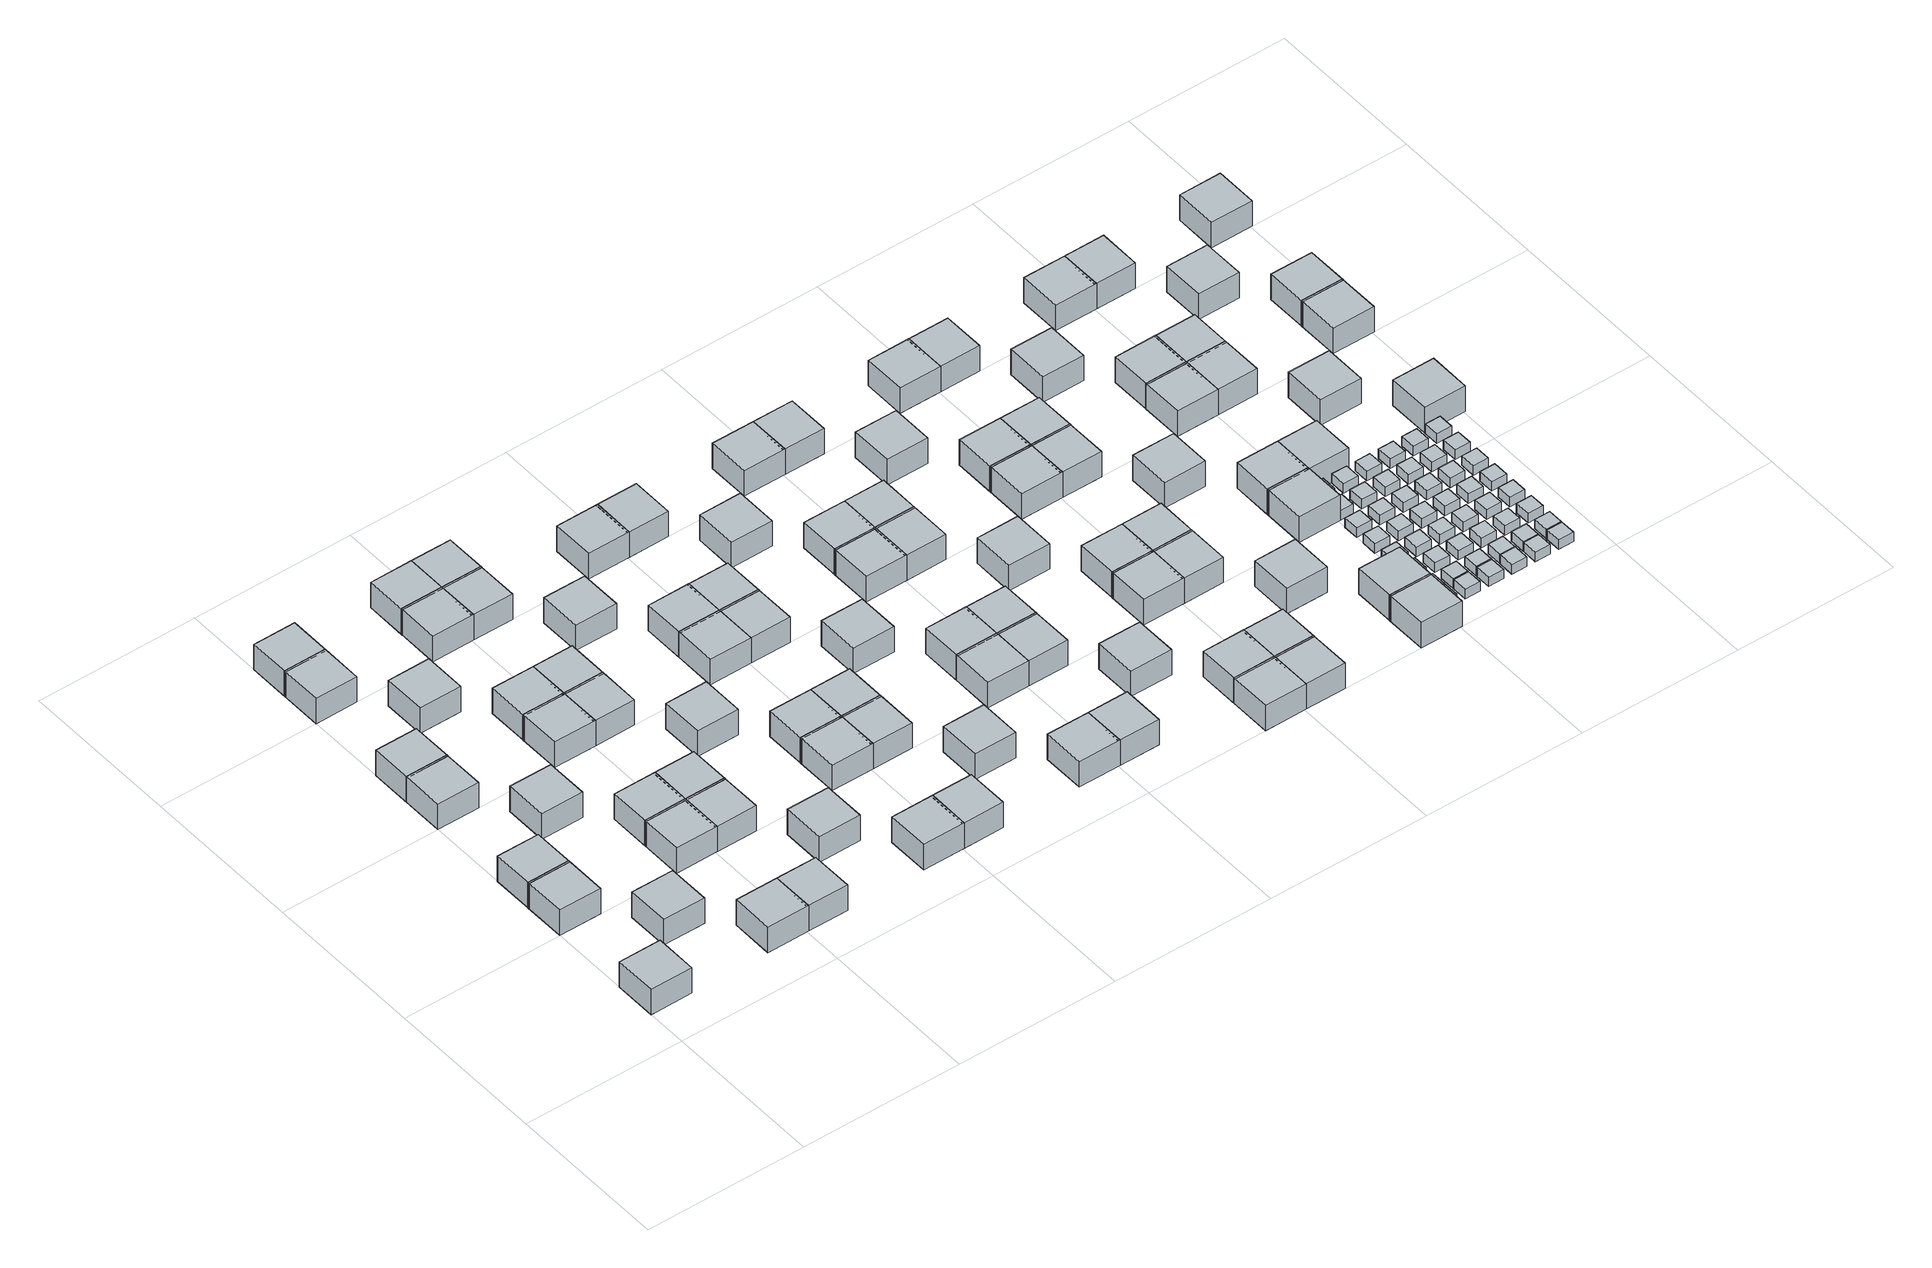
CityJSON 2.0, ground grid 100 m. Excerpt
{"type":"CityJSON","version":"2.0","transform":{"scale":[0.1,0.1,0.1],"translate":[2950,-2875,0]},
"CityObjects":{
"object1":{"type":"GenericCityObject","geometry":[{"type":"Solid","lod":"1","boundaries":[[[[0,1,2,3]],[[4,5,1,0]],[[5,6,2,1]],[[6,7,3,2]],[[7,4,0,3]],[[7,6,5,4]]]]}]},
"object2":{"type":"GenericCityObject","geometry":[{"type":"Solid","lod":"1","boundaries":[[[[8,9,10,11]],[[12,13,9,8]],[[13,14,10,9]],[[14,15,11,10]],[[15,12,8,11]],[[15,14,13,12]]]]}]},
"object3":{"type":"GenericCityObject","geometry":[{"type":"Solid","lod":"1","boundaries":[[[[16,17,18,19]],[[20,21,17,16]],[[21,22,18,17]],[[22,23,19,18]],[[23,20,16,19]],[[23,22,21,20]]]]}]},
"object4":{"type":"GenericCityObject","geometry":[{"type":"Solid","lod":"1","boundaries":[[[[24,25,26,27]],[[28,29,25,24]],[[29,30,26,25]],[[30,31,27,26]],[[31,28,24,27]],[[31,30,29,28]]]]}]},
"object5":{"type":"GenericCityObject","geometry":[{"type":"Solid","lod":"1","boundaries":[[[[32,33,34,35]],[[36,37,33,32]],[[37,38,34,33]],[[38,39,35,34]],[[39,36,32,35]],[[39,38,37,36]]]]}]},
"object6":{"type":"GenericCityObject","geometry":[{"type":"Solid","lod":"1","boundaries":[[[[40,41,42,43]],[[44,45,41,40]],[[45,46,42,41]],[[46,47,43,42]],[[47,44,40,43]],[[47,46,45,44]]]]}]},
"object7":{"type":"GenericCityObject","geometry":[{"type":"Solid","lod":"1","boundaries":[[[[48,49,50,51]],[[52,53,49,48]],[[53,54,50,49]],[[54,55,51,50]],[[55,52,48,51]],[[55,54,53,52]]]]}]},
"object8":{"type":"GenericCityObject","geometry":[{"type":"Solid","lod":"1","boundaries":[[[[56,57,58,59]],[[60,61,57,56]],[[61,62,58,57]],[[62,63,59,58]],[[63,60,56,59]],[[63,62,61,60]]]]}]},
"object9":{"type":"GenericCityObject","geometry":[{"type":"Solid","lod":"1","boundaries":[[[[64,65,66,67]],[[68,69,65,64]],[[69,70,66,65]],[[70,71,67,66]],[[71,68,64,67]],[[71,70,69,68]]]]}]},
"object10":{"type":"GenericCityObject","geometry":[{"type":"Solid","lod":"1","boundaries":[[[[72,73,74,75]],[[76,77,73,72]],[[77,78,74,73]],[[78,79,75,74]],[[79,76,72,75]],[[79,78,77,76]]]]}]},
"object11":{"type":"GenericCityObject","geometry":[{"type":"Solid","lod":"1","boundaries":[[[[80,81,82,83]],[[84,85,81,80]],[[85,86,82,81]],[[86,87,83,82]],[[87,84,80,83]],[[87,86,85,84]]]]}]},
"object12":{"type":"GenericCityObject","geometry":[{"type":"Solid","lod":"1","boundaries":[[[[88,89,90,91]],[[92,93,89,88]],[[93,94,90,89]],[[94,95,91,90]],[[95,92,88,91]],[[95,94,93,92]]]]}]},
"object13":{"type":"GenericCityObject","geometry":[{"type":"Solid","lod":"1","boundaries":[[[[96,97,98,99]],[[100,101,97,96]],[[101,102,98,97]],[[102,103,99,98]],[[103,100,96,99]],[[103,102,101,100]]]]}]},
"object14":{"type":"GenericCityObject","geometry":[{"type":"Solid","lod":"1","boundaries":[[[[104,105,106,107]],[[108,109,105,104]],[[109,110,106,105]],[[110,111,107,106]],[[111,108,104,107]],[[111,110,109,108]]]]}]},
"object15":{"type":"GenericCityObject","geometry":[{"type":"Solid","lod":"1","boundaries":[[[[112,113,114,115]],[[116,117,113,112]],[[117,118,114,113]],[[118,119,115,114]],[[119,116,112,115]],[[119,118,117,116]]]]}]},
"object16":{"type":"GenericCityObject","geometry":[{"type":"Solid","lod":"1","boundaries":[[[[120,121,122,123]],[[124,125,121,120]],[[125,126,122,121]],[[126,127,123,122]],[[127,124,120,123]],[[127,126,125,124]]]]}]},
"object17":{"type":"GenericCityObject","geometry":[{"type":"Solid","lod":"1","boundaries":[[[[128,129,130,131]],[[132,133,129,128]],[[133,134,130,129]],[[134,135,131,130]],[[135,132,128,131]],[[135,134,133,132]]]]}]},
"object18":{"type":"GenericCityObject","geometry":[{"type":"Solid","lod":"1","boundaries":[[[[136,137,138,139]],[[140,141,137,136]],[[141,142,138,137]],[[142,143,139,138]],[[143,140,136,139]],[[143,142,141,140]]]]}]},
"object19":{"type":"GenericCityObject","geometry":[{"type":"Solid","lod":"1","boundaries":[[[[144,145,146,147]],[[148,149,145,144]],[[149,150,146,145]],[[150,151,147,146]],[[151,148,144,147]],[[151,150,149,148]]]]}]},
"object20":{"type":"GenericCityObject","geometry":[{"type":"Solid","lod":"1","boundaries":[[[[152,153,154,155]],[[156,157,153,152]],[[157,158,154,153]],[[158,159,155,154]],[[159,156,152,155]],[[159,158,157,156]]]]}]},
"object21":{"type":"GenericCityObject","geometry":[{"type":"Solid","lod":"1","boundaries":[[[[160,161,162,163]],[[164,165,161,160]],[[165,166,162,161]],[[166,167,163,162]],[[167,164,160,163]],[[167,166,165,164]]]]}]},
"object22":{"type":"GenericCityObject","geometry":[{"type":"Solid","lod":"1","boundaries":[[[[168,169,170,171]],[[172,173,169,168]],[[173,174,170,169]],[[174,175,171,170]],[[175,172,168,171]],[[175,174,173,172]]]]}]},
"object23":{"type":"GenericCityObject","geometry":[{"type":"Solid","lod":"1","boundaries":[[[[176,177,178,179]],[[180,181,177,176]],[[181,182,178,177]],[[182,183,179,178]],[[183,180,176,179]],[[183,182,181,180]]]]}]},
"object24":{"type":"GenericCityObject","geometry":[{"type":"Solid","lod":"1","boundaries":[[[[184,185,186,187]],[[188,189,185,184]],[[189,190,186,185]],[[190,191,187,186]],[[191,188,184,187]],[[191,190,189,188]]]]}]},
"object25":{"type":"GenericCityObject","geometry":[{"type":"Solid","lod":"1","boundaries":[[[[192,193,194,195]],[[196,197,193,192]],[[197,198,194,193]],[[198,199,195,194]],[[199,196,192,195]],[[199,198,197,196]]]]}]},
"object26":{"type":"GenericCityObject","geometry":[{"type":"Solid","lod":"1","boundaries":[[[[200,201,202,203]],[[204,205,201,200]],[[205,206,202,201]],[[206,207,203,202]],[[207,204,200,203]],[[207,206,205,204]]]]}]},
"object27":{"type":"GenericCityObject","geometry":[{"type":"Solid","lod":"1","boundaries":[[[[208,209,210,211]],[[212,213,209,208]],[[213,214,210,209]],[[214,215,211,210]],[[215,212,208,211]],[[215,214,213,212]]]]}]},
"object28":{"type":"GenericCityObject","geometry":[{"type":"Solid","lod":"1","boundaries":[[[[216,217,218,219]],[[220,221,217,216]],[[221,222,218,217]],[[222,223,219,218]],[[223,220,216,219]],[[223,222,221,220]]]]}]},
"object29":{"type":"GenericCityObject","geometry":[{"type":"Solid","lod":"1","boundaries":[[[[224,225,226,227]],[[228,229,225,224]],[[229,230,226,225]],[[230,231,227,226]],[[231,228,224,227]],[[231,230,229,228]]]]}]},
"object30":{"type":"GenericCityObject","geometry":[{"type":"Solid","lod":"1","boundaries":[[[[232,233,234,235]],[[236,237,233,232]],[[237,238,234,233]],[[238,239,235,234]],[[239,236,232,235]],[[239,238,237,236]]]]}]},
"object31":{"type":"GenericCityObject","geometry":[{"type":"Solid","lod":"1","boundaries":[[[[240,241,242,243]],[[244,245,241,240]],[[245,246,242,241]],[[246,247,243,242]],[[247,244,240,243]],[[247,246,245,244]]]]}]},
"object32":{"type":"GenericCityObject","geometry":[{"type":"Solid","lod":"1","boundaries":[[[[248,249,250,251]],[[252,253,249,248]],[[253,254,250,249]],[[254,255,251,250]],[[255,252,248,251]],[[255,254,253,252]]]]}]},
"object33":{"type":"GenericCityObject","geometry":[{"type":"Solid","lod":"1","boundaries":[[[[256,257,258,259]],[[260,261,257,256]],[[261,262,258,257]],[[262,263,259,258]],[[263,260,256,259]],[[263,262,261,260]]]]}]},
"object34":{"type":"GenericCityObject","geometry":[{"type":"Solid","lod":"1","boundaries":[[[[264,265,266,267]],[[268,269,265,264]],[[269,270,266,265]],[[270,271,267,266]],[[271,268,264,267]],[[271,270,269,268]]]]}]},
"object35":{"type":"GenericCityObject","geometry":[{"type":"Solid","lod":"1","boundaries":[[[[272,273,274,275]],[[276,277,273,272]],[[277,278,274,273]],[[278,279,275,274]],[[279,276,272,275]],[[279,278,277,276]]]]}]},
"object36":{"type":"GenericCityObject","geometry":[{"type":"Solid","lod":"1","boundaries":[[[[280,281,282,283]],[[284,285,281,280]],[[285,286,282,281]],[[286,287,283,282]],[[287,284,280,283]],[[287,286,285,284]]]]}]},
"object37":{"type":"GenericCityObject","geometry":[{"type":"Solid","lod":"1","boundaries":[[[[288,289,290,291]],[[292,293,289,288]],[[293,294,290,289]],[[294,295,291,290]],[[295,292,288,291]],[[295,294,293,292]]]]}]},
"object38":{"type":"GenericCityObject","geometry":[{"type":"Solid","lod":"1","boundaries":[[[[296,297,298,299]],[[300,301,297,296]],[[301,302,298,297]],[[302,303,299,298]],[[303,300,296,299]],[[303,302,301,300]]]]}]},
"object39":{"type":"GenericCityObject","geometry":[{"type":"Solid","lod":"1","boundaries":[[[[304,305,306,307]],[[308,309,305,304]],[[309,310,306,305]],[[310,311,307,306]],[[311,308,304,307]],[[311,310,309,308]]]]}]},
"object40":{"type":"GenericCityObject","geometry":[{"type":"Solid","lod":"1","boundaries":[[[[312,313,314,315]],[[316,317,313,312]],[[317,318,314,313]],[[318,319,315,314]],[[319,316,312,315]],[[319,318,317,316]]]]}]},
"object41":{"type":"GenericCityObject","geometry":[{"type":"Solid","lod":"1","boundaries":[[[[320,321,322,323]],[[324,325,321,320]],[[325,326,322,321]],[[326,327,323,322]],[[327,324,320,323]],[[327,326,325,324]]]]}]},
"object42":{"type":"GenericCityObject","geometry":[{"type":"Solid","lod":"1","boundaries":[[[[328,329,330,331]],[[332,333,329,328]],[[333,334,330,329]],[[334,335,331,330]],[[335,332,328,331]],[[335,334,333,332]]]]}]},
"object43":{"type":"GenericCityObject","geometry":[{"type":"Solid","lod":"1","boundaries":[[[[336,337,338,339]],[[340,341,337,336]],[[341,342,338,337]],[[342,343,339,338]],[[343,340,336,339]],[[343,342,341,340]]]]}]},
"object44":{"type":"GenericCityObject","geometry":[{"type":"Solid","lod":"1","boundaries":[[[[344,345,346,347]],[[348,349,345,344]],[[349,350,346,345]],[[350,351,347,346]],[[351,348,344,347]],[[351,350,349,348]]]]}]},
"object45":{"type":"GenericCityObject","geometry":[{"type":"Solid","lod":"1","boundaries":[[[[352,353,354,355]],[[356,357,353,352]],[[357,358,354,353]],[[358,359,355,354]],[[359,356,352,355]],[[359,358,357,356]]]]}]},
"object46":{"type":"GenericCityObject","geometry":[{"type":"Solid","lod":"1","boundaries":[[[[360,361,362,363]],[[364,365,361,360]],[[365,366,362,361]],[[366,367,363,362]],[[367,364,360,363]],[[367,366,365,364]]]]}]},
"object47":{"type":"GenericCityObject","geometry":[{"type":"Solid","lod":"1","boundaries":[[[[368,369,370,371]],[[372,373,369,368]],[[373,374,370,369]],[[374,375,371,370]],[[375,372,368,371]],[[375,374,373,372]]]]}]},
"object48":{"type":"GenericCityObject","geometry":[{"type":"Solid","lod":"1","boundaries":[[[[376,377,378,379]],[[380,381,377,376]],[[381,382,378,377]],[[382,383,379,378]],[[383,380,376,379]],[[383,382,381,380]]]]}]},
"object49":{"type":"GenericCityObject","geometry":[{"type":"Solid","lod":"1","boundaries":[[[[384,385,386,387]],[[388,389,385,384]],[[389,390,386,385]],[[390,391,387,386]],[[391,388,384,387]],[[391,390,389,388]]]]}]},
"object50":{"type":"GenericCityObject","geometry":[{"type":"Solid","lod":"1","boundaries":[[[[392,393,394,395]],[[396,397,393,392]],[[397,398,394,393]],[[398,399,395,394]],[[399,396,392,395]],[[399,398,397,396]]]]}]},
"object51":{"type":"GenericCityObject","geometry":[{"type":"Solid","lod":"1","boundaries":[[[[400,401,402,403]],[[404,405,401,400]],[[405,406,402,401]],[[406,407,403,402]],[[407,404,400,403]],[[407,406,405,404]]]]}]},
"object52":{"type":"GenericCityObject","geometry":[{"type":"Solid","lod":"1","boundaries":[[[[408,409,410,411]],[[412,413,409,408]],[[413,414,410,409]],[[414,415,411,410]],[[415,412,408,411]],[[415,414,413,412]]]]}]},
"object53":{"type":"GenericCityObject","geometry":[{"type":"Solid","lod":"1","boundaries":[[[[416,417,418,419]],[[420,421,417,416]],[[421,422,418,417]],[[422,423,419,418]],[[423,420,416,419]],[[423,422,421,420]]]]}]},
"object54":{"type":"GenericCityObject","geometry":[{"type":"Solid","lod":"1","boundaries":[[[[424,425,426,427]],[[428,429,425,424]],[[429,430,426,425]],[[430,431,427,426]],[[431,428,424,427]],[[431,430,429,428]]]]}]},
"object55":{"type":"GenericCityObject","geometry":[{"type":"Solid","lod":"1","boundaries":[[[[432,433,434,435]],[[436,437,433,432]],[[437,438,434,433]],[[438,439,435,434]],[[439,436,432,435]],[[439,438,437,436]]]]}]},
"object56":{"type":"GenericCityObject","geometry":[{"type":"Solid","lod":"1","boundaries":[[[[440,441,442,443]],[[444,445,441,440]],[[445,446,442,441]],[[446,447,443,442]],[[447,444,440,443]],[[447,446,445,444]]]]}]},
"object57":{"type":"GenericCityObject","geometry":[{"type":"Solid","lod":"1","boundaries":[[[[448,449,450,451]],[[452,453,449,448]],[[453,454,450,449]],[[454,455,451,450]],[[455,452,448,451]],[[455,454,453,452]]]]}]},
"object58":{"type":"GenericCityObject","geometry":[{"type":"Solid","lod":"1","boundaries":[[[[456,457,458,459]],[[460,461,457,456]],[[461,462,458,457]],[[462,463,459,458]],[[463,460,456,459]],[[463,462,461,460]]]]}]},
"object59":{"type":"GenericCityObject","geometry":[{"type":"Solid","lod":"1","boundaries":[[[[464,465,466,467]],[[468,469,465,464]],[[469,470,466,465]],[[470,471,467,466]],[[471,468,464,467]],[[471,470,469,468]]]]}]},
"object60":{"type":"GenericCityObject","geometry":[{"type":"Solid","lod":"1","boundaries":[[[[472,473,474,475]],[[476,477,473,472]],[[477,478,474,473]],[[478,479,475,474]],[[479,476,472,475]],[[479,478,477,476]]]]}]},
"object61":{"type":"GenericCityObject","geometry":[{"type":"Solid","lod":"1","boundaries":[[[[480,481,482,483]],[[484,485,481,480]],[[485,486,482,481]],[[486,487,483,482]],[[487,484,480,483]],[[487,486,485,484]]]]}]},
"object62":{"type":"GenericCityObject","geometry":[{"type":"Solid","lod":"1","boundaries":[[[[488,489,490,491]],[[492,493,489,488]],[[493,494,490,489]],[[494,495,491,490]],[[495,492,488,491]],[[495,494,493,492]]]]}]},
"object63":{"type":"GenericCityObject","geometry":[{"type":"Solid","lod":"1","boundaries":[[[[496,497,498,499]],[[500,501,497,496]],[[501,502,498,497]],[[502,503,499,498]],[[503,500,496,499]],[[503,502,501,500]]]]}]},
"object64":{"type":"GenericCityObject","geometry":[{"type":"Solid","lod":"1","boundaries":[[[[504,505,506,507]],[[508,509,505,504]],[[509,510,506,505]],[[510,511,507,506]],[[511,508,504,507]],[[511,510,509,508]]]]}]},
"object65":{"type":"GenericCityObject","geometry":[{"type":"Solid","lod":"1","boundaries":[[[[512,513,514,515]],[[516,517,513,512]],[[517,518,514,513]],[[518,519,515,514]],[[519,516,512,515]],[[519,518,517,516]]]]}]},
"object66":{"type":"GenericCityObject","geometry":[{"type":"Solid","lod":"1","boundaries":[[[[520,521,522,523]],[[524,525,521,520]],[[525,526,522,521]],[[526,527,523,522]],[[527,524,520,523]],[[527,526,525,524]]]]}]},
"object67":{"type":"GenericCityObject","geometry":[{"type":"Solid","lod":"1","boundaries":[[[[528,529,530,531]],[[532,533,529,528]],[[533,534,530,529]],[[534,535,531,530]],[[535,532,528,531]],[[535,534,533,532]]]]}]},
"object68":{"type":"GenericCityObject","geometry":[{"type":"Solid","lod":"1","boundaries":[[[[536,537,538,539]],[[540,541,537,536]],[[541,542,538,537]],[[542,543,539,538]],[[543,540,536,539]],[[543,542,541,540]]]]}]},
"object69":{"type":"GenericCityObject","geometry":[{"type":"Solid","lod":"1","boundaries":[[[[544,545,546,547]],[[548,549,545,544]],[[549,550,546,545]],[[550,551,547,546]],[[551,548,544,547]],[[551,550,549,548]]]]}]},
"object70":{"type":"GenericCityObject","geometry":[{"type":"Solid","lod":"1","boundaries":[[[[552,553,554,555]],[[556,557,553,552]],[[557,558,554,553]],[[558,559,555,554]],[[559,556,552,555]],[[559,558,557,556]]]]}]},
"object71":{"type":"GenericCityObject","geometry":[{"type":"Solid","lod":"1","boundaries":[[[[560,561,562,563]],[[564,565,561,560]],[[565,566,562,561]],[[566,567,563,562]],[[567,564,560,563]],[[567,566,565,564]]]]}]},
"object72":{"type":"GenericCityObject","geometry":[{"type":"Solid","lod":"1","boundaries":[[[[568,569,570,571]],[[572,573,569,568]],[[573,574,570,569]],[[574,575,571,570]],[[575,572,568,571]],[[575,574,573,572]]]]}]},
"object73":{"type":"GenericCityObject","geometry":[{"type":"Solid","lod":"1","boundaries":[[[[576,577,578,579]],[[580,581,577,576]],[[581,582,578,577]],[[582,583,579,578]],[[583,580,576,579]],[[583,582,581,580]]]]}]},
"object74":{"type":"GenericCityObject","geometry":[{"type":"Solid","lod":"1","boundaries":[[[[584,585,586,587]],[[588,589,585,584]],[[589,590,586,585]],[[590,591,587,586]],[[591,588,584,587]],[[591,590,589,588]]]]}]},
"object75":{"type":"GenericCityObject","geometry":[{"type":"Solid","lod":"1","boundaries":[[[[592,593,594,595]],[[596,597,593,592]],[[597,598,594,593]],[[598,599,595,594]],[[599,596,592,595]],[[599,598,597,596]]]]}]},
"object76":{"type":"GenericCityObject","geometry":[{"type":"Solid","lod":"1","boundaries":[[[[600,601,602,603]],[[604,605,601,600]],[[605,606,602,601]],[[606,607,603,602]],[[607,604,600,603]],[[607,606,605,604]]]]}]},
"object77":{"type":"GenericCityObject","geometry":[{"type":"Solid","lod":"1","boundaries":[[[[608,609,610,611]],[[612,613,609,608]],[[613,614,610,609]],[[614,615,611,610]],[[615,612,608,611]],[[615,614,613,612]]]]}]},
"object78":{"type":"GenericCityObject","geometry":[{"type":"Solid","lod":"1","boundaries":[[[[616,617,618,619]],[[620,621,617,616]],[[621,622,618,617]],[[622,623,619,618]],[[623,620,616,619]],[[623,622,621,620]]]]}]},
"object79":{"type":"GenericCityObject","geometry":[{"type":"Solid","lod":"1","boundaries":[[[[624,625,626,627]],[[628,629,625,624]],[[629,630,626,625]],[[630,631,627,626]],[[631,628,624,627]],[[631,630,629,628]]]]}]},
"object80":{"type":"GenericCityObject","geometry":[{"type":"Solid","lod":"1","boundaries":[[[[632,633,634,635]],[[636,637,633,632]],[[637,638,634,633]],[[638,639,635,634]],[[639,636,632,635]],[[639,638,637,636]]]]}]},
"object81":{"type":"GenericCityObject","geometry":[{"type":"Solid","lod":"1","boundaries":[[[[640,641,642,643]],[[644,645,641,640]],[[645,646,642,641]],[[646,647,643,642]],[[647,644,640,643]],[[647,646,645,644]]]]}]},
"object82":{"type":"GenericCityObject","geometry":[{"type":"Solid","lod":"1","boundaries":[[[[648,649,650,651]],[[652,653,649,648]],[[653,654,650,649]],[[654,655,651,650]],[[655,652,648,651]],[[655,654,653,652]]]]}]},
"object83":{"type":"GenericCityObject","geometry":[{"type":"Solid","lod":"1","boundaries":[[[[656,657,658,659]],[[660,661,657,656]],[[661,662,658,657]],[[662,663,659,658]],[[663,660,656,659]],[[663,662,661,660]]]]}]},
"object84":{"type":"GenericCityObject","geometry":[{"type":"Solid","lod":"1","boundaries":[[[[664,665,666,667]],[[668,669,665,664]],[[669,670,666,665]],[[670,671,667,666]],[[671,668,664,667]],[[671,670,669,668]]]]}]},
"object85":{"type":"GenericCityObject","geometry":[{"type":"Solid","lod":"1","boundaries":[[[[672,673,674,675]],[[676,677,673,672]],[[677,678,674,673]],[[678,679,675,674]],[[679,676,672,675]],[[679,678,677,676]]]]}]},
"object86":{"type":"GenericCityObject","geometry":[{"type":"Solid","lod":"1","boundaries":[[[[680,681,682,683]],[[684,685,681,680]],[[685,686,682,681]],[[686,687,683,682]],[[687,684,680,683]],[[687,686,685,684]]]]}]},
"object87":{"type":"GenericCityObject","geometry":[{"type":"Solid","lod":"1","boundaries":[[[[688,689,690,691]],[[692,693,689,688]],[[693,694,690,689]],[[694,695,691,690]],[[695,692,688,691]],[[695,694,693,692]]]]}]},
"object88":{"type":"GenericCityObject","geometry":[{"type":"Solid","lod":"1","boundaries":[[[[696,697,698,699]],[[700,701,697,696]],[[701,702,698,697]],[[702,703,699,698]],[[703,700,696,699]],[[703,702,701,700]]]]}]},
"object89":{"type":"GenericCityObject","geometry":[{"type":"Solid","lod":"1","boundaries":[[[[704,705,706,707]],[[708,709,705,704]],[[709,710,706,705]],[[710,711,707,706]],[[711,708,704,707]],[[711,710,709,708]]]]}]},
"object90":{"type":"GenericCityObject","geometry":[{"type":"Solid","lod":"1","boundaries":[[[[712,713,714,715]],[[716,717,713,712]],[[717,718,714,713]],[[718,719,715,714]],[[719,716,712,715]],[[719,718,717,716]]]]}]},
"object91":{"type":"GenericCityObject","geometry":[{"type":"Solid","lod":"1","boundaries":[[[[720,721,722,723]],[[724,725,721,720]],[[725,726,722,721]],[[726,727,723,722]],[[727,724,720,723]],[[727,726,725,724]]]]}]},
"object92":{"type":"GenericCityObject","geometry":[{"type":"Solid","lod":"1","boundaries":[[[[728,729,730,731]],[[732,733,729,728]],[[733,734,730,729]],[[734,735,731,730]],[[735,732,728,731]],[[735,734,733,732]]]]}]},
"object93":{"type":"GenericCityObject","geometry":[{"type":"Solid","lod":"1","boundaries":[[[[736,737,738,739]],[[740,741,737,736]],[[741,742,738,737]],[[742,743,739,738]],[[743,740,736,739]],[[743,742,741,740]]]]}]},
"object94":{"type":"GenericCityObject","geometry":[{"type":"Solid","lod":"1","boundaries":[[[[744,745,746,747]],[[748,749,745,744]],[[749,750,746,745]],[[750,751,747,746]],[[751,748,744,747]],[[751,750,749,748]]]]}]},
"object95":{"type":"GenericCityObject","geometry":[{"type":"Solid","lod":"1","boundaries":[[[[752,753,754,755]],[[756,757,753,752]],[[757,758,754,753]],[[758,759,755,754]],[[759,756,752,755]],[[759,758,757,756]]]]}]},
"object96":{"type":"GenericCityObject","geometry":[{"type":"Solid","lod":"1","boundaries":[[[[760,761,762,763]],[[764,765,761,760]],[[765,766,762,761]],[[766,767,763,762]],[[767,764,760,763]],[[767,766,765,764]]]]}]},
"object97":{"type":"GenericCityObject","geometry":[{"type":"Solid","lod":"1","boundaries":[[[[768,769,770,771]],[[772,773,769,768]],[[773,774,770,769]],[[774,775,771,770]],[[775,772,768,771]],[[775,774,773,772]]]]}]},
"object98":{"type":"GenericCityObject","geometry":[{"type":"Solid","lod":"1","boundaries":[[[[776,777,778,779]],[[780,781,777,776]],[[781,782,778,777]],[[782,783,779,778]],[[783,780,776,779]],[[783,782,781,780]]]]}]},
"object99":{"type":"GenericCityObject","geometry":[{"type":"Solid","lod":"1","boundaries":[[[[784,785,786,787]],[[788,789,785,784]],[[789,790,786,785]],[[790,791,787,786]],[[791,788,784,787]],[[791,790,789,788]]]]}]},
"object100":{"type":"GenericCityObject","geometry":[{"type":"Solid","lod":"1","boundaries":[[[[792,793,794,795]],[[796,797,793,792]],[[797,798,794,793]],[[798,799,795,794]],[[799,796,792,795]],[[799,798,797,796]]]]}]},
"object101":{"type":"GenericCityObject","geometry":[{"type":"Solid","lod":"1","boundaries":[[[[800,801,802,803]],[[804,805,801,800]],[[805,806,802,801]],[[806,807,803,802]],[[807,804,800,803]],[[807,806,805,804]]]]}]},
"object102":{"type":"GenericCityObject","geometry":[{"type":"Solid","lod":"1","boundaries":[[[[808,809,810,811]],[[812,813,809,808]],[[813,814,810,809]],[[814,815,811,810]],[[815,812,808,811]],[[815,814,813,812]]]]}]},
"object103":{"type":"GenericCityObject","geometry":[{"type":"Solid","lod":"1","boundaries":[[[[816,817,818,819]],[[820,821,817,816]],[[821,822,818,817]],[[822,823,819,818]],[[823,820,816,819]],[[823,822,821,820]]]]}]},
"object104":{"type":"GenericCityObject","geometry":[{"type":"Solid","lod":"1","boundaries":[[[[824,825,826,827]],[[828,829,825,824]],[[829,830,826,825]],[[830,831,827,826]],[[831,828,824,827]],[[831,830,829,828]]]]}]},
"object105":{"type":"GenericCityObject","geometry":[{"type":"Solid","lod":"1","boundaries":[[[[832,833,834,835]],[[836,837,833,832]],[[837,838,834,833]],[[838,839,835,834]],[[839,836,832,835]],[[839,838,837,836]]]]}]},
"object106":{"type":"GenericCityObject","geometry":[{"type":"Solid","lod":"1","boundaries":[[[[840,841,842,843]],[[844,845,841,840]],[[845,846,842,841]],[[846,847,843,842]],[[847,844,840,843]],[[847,846,845,844]]]]}]},
"object107":{"type":"GenericCityObject","geometry":[{"type":"Solid","lod":"1","boundaries":[[[[848,849,850,851]],[[852,853,849,848]],[[853,854,850,849]],[[854,855,851,850]],[[855,852,848,851]],[[855,854,853,852]]]]}]},
"object108":{"type":"GenericCityObject","geometry":[{"type":"Solid","lod":"1","boundaries":[[[[856,857,858,859]],[[860,861,857,856]],[[861,862,858,857]],[[862,863,859,858]],[[863,860,856,859]],[[863,862,861,860]]]]}]},
"object109":{"type":"GenericCityObject","geometry":[{"type":"Solid","lod":"1","boundaries":[[[[864,865,866,867]],[[868,869,865,864]],[[869,870,866,865]],[[870,871,867,866]],[[871,868,864,867]],[[871,870,869,868]]]]}]},
"object110":{"type":"GenericCityObject","geometry":[{"type":"Solid","lod":"1","boundaries":[[[[872,873,874,875]],[[876,877,873,872]],[[877,878,874,873]],[[878,879,875,874]],[[879,876,872,875]],[[879,878,877,876]]]]}]},
"object111":{"type":"GenericCityObject","geometry":[{"type":"Solid","lod":"1","boundaries":[[[[880,881,882,883]],[[884,885,881,880]],[[885,886,882,881]],[[886,887,883,882]],[[887,884,880,883]],[[887,886,885,884]]]]}]},
"object112":{"type":"GenericCityObject","geometry":[{"type":"Solid","lod":"1","boundaries":[[[[888,889,890,891]],[[892,893,889,888]],[[893,894,890,889]],[[894,895,891,890]],[[895,892,888,891]],[[895,894,893,892]]]]}]},
"object113":{"type":"GenericCityObject","geometry":[{"type":"Solid","lod":"1","boundaries":[[[[896,897,898,899]],[[900,901,897,896]],[[901,902,898,897]],[[902,903,899,898]],[[903,900,896,899]],[[903,902,901,900]]]]}]},
"object114":{"type":"GenericCityObject","geometry":[{"type":"Solid","lod":"1","boundaries":[[[[904,905,906,907]],[[908,909,905,904]],[[909,910,906,905]],[[910,911,907,906]],[[911,908,904,907]],[[911,910,909,908]]]]}]},
"object115":{"type":"GenericCityObject","geometry":[{"type":"Solid","lod":"1","boundaries":[[[[912,913,914,915]],[[916,917,913,912]],[[917,918,914,913]],[[918,919,915,914]],[[919,916,912,915]],[[919,918,917,916]]]]}]},
"object116":{"type":"GenericCityObject","geometry":[{"type":"Solid","lod":"1","boundaries":[[[[920,921,922,923]],[[924,925,921,920]],[[925,926,922,921]],[[926,927,923,922]],[[927,924,920,923]],[[927,926,925,924]]]]}]},
"object117":{"type":"GenericCityObject","geometry":[{"type":"Solid","lod":"1","boundaries":[[[[928,929,930,931]],[[932,933,929,928]],[[933,934,930,929]],[[934,935,931,930]],[[935,932,928,931]],[[935,934,933,932]]]]}]},
"object118":{"type":"GenericCityObject","geometry":[{"type":"Solid","lod":"1","boundaries":[[[[936,937,938,939]],[[940,941,937,936]],[[941,942,938,937]],[[942,943,939,938]],[[943,940,936,939]],[[943,942,941,940]]]]}]},
"object119":{"type":"GenericCityObject","geometry":[{"type":"Solid","lod":"1","boundaries":[[[[944,945,946,947]],[[948,949,945,944]],[[949,950,946,945]],[[950,951,947,946]],[[951,948,944,947]],[[951,950,949,948]]]]}]},
"object120":{"type":"GenericCityObject","geometry":[{"type":"Solid","lod":"1","boundaries":[[[[952,953,954,955]],[[956,957,953,952]],[[957,958,954,953]],[[958,959,955,954]],[[959,956,952,955]],[[959,958,957,956]]]]}]},
"object121":{"type":"GenericCityObject","geometry":[{"type":"Solid","lod":"1","boundaries":[[[[960,961,962,963]],[[964,965,961,960]],[[965,966,962,961]],[[966,967,963,962]],[[967,964,960,963]],[[967,966,965,964]]]]}]},
"object122":{"type":"GenericCityObject","geometry":[{"type":"Solid","lod":"1","boundaries":[[[[968,969,970,971]],[[972,973,969,968]],[[973,974,970,969]],[[974,975,971,970]],[[975,972,968,971]],[[975,974,973,972]]]]}]},
"object123":{"type":"GenericCityObject","geometry":[{"type":"Solid","lod":"1","boundaries":[[[[976,977,978,979]],[[980,981,977,976]],[[981,982,978,977]],[[982,983,979,978]],[[983,980,976,979]],[[983,982,981,980]]]]}]},
"object124":{"type":"GenericCityObject","geometry":[{"type":"Solid","lod":"1","boundaries":[[[[984,985,986,987]],[[988,989,985,984]],[[989,990,986,985]],[[990,991,987,986]],[[991,988,984,987]],[[991,990,989,988]]]]}]},
"object125":{"type":"GenericCityObject","geometry":[{"type":"Solid","lod":"1","boundaries":[[[[992,993,994,995]],[[996,997,993,992]],[[997,998,994,993]],[[998,999,995,994]],[[999,996,992,995]],[[999,998,997,996]]]]}]},
"object126":{"type":"GenericCityObject","geometry":[{"type":"Solid","lod":"1","boundaries":[[[[1000,1001,1002,1003]],[[1004,1005,1001,1000]],[[1005,1006,1002,1001]],[[1006,1007,1003,1002]],[[1007,1004,1000,1003]],[[1007,1006,1005,1004]]]]}]},
"object127":{"type":"GenericCityObject","geometry":[{"type":"Solid","lod":"1","boundaries":[[[[1008,1009,1010,1011]],[[1012,1013,1009,1008]],[[1013,1014,1010,1009]],[[1014,1015,1011,1010]],[[1015,1012,1008,1011]],[[1015,1014,1013,1012]]]]}]},
"object128":{"type":"GenericCityObject","geometry":[{"type":"Solid","lod":"1","boundaries":[[[[1016,1017,1018,1019]],[[1020,1021,1017,1016]],[[1021,1022,1018,1017]],[[1022,1023,1019,1018]],[[1023,1020,1016,1019]],[[1023,1022,1021,1020]]]]}]},
"object129":{"type":"GenericCityObject","geometry":[{"type":"Solid","lod":"1","boundaries":[[[[1024,1025,1026,1027]],[[1028,1029,1025,1024]],[[1029,1030,1026,1025]],[[1030,1031,1027,1026]],[[1031,1028,1024,1027]],[[1031,1030,1029,1028]]]]}]},
"object130":{"type":"GenericCityObject","geometry":[{"type":"Solid","lod":"1","boundaries":[[[[1032,1033,1034,1035]],[[1036,1037,1033,1032]],[[1037,1038,1034,1033]],[[1038,1039,1035,1034]],[[1039,1036,1032,1035]],[[1039,1038,1037,1036]]]]}]},
"object131":{"type":"GenericCityObject","geometry":[{"type":"Solid","lod":"1","boundaries":[[[[1040,1041,1042,1043]],[[1044,1045,1041,1040]],[[1045,1046,1042,1041]],[[1046,1047,1043,1042]],[[1047,1044,1040,1043]],[[1047,1046,1045,1044]]]]}]},
"object132":{"type":"GenericCityObject","geometry":[{"type":"Solid","lod":"1","boundaries":[[[[1048,1049,1050,1051]],[[1052,1053,1049,1048]],[[1053,1054,1050,1049]],[[1054,1055,1051,1050]],[[1055,1052,1048,1051]],[[1055,1054,1053,1052]]]]}]},
"object133":{"type":"GenericCityObject","geometry":[{"type":"Solid","lod":"1","boundaries":[[[[1056,1057,1058,1059]],[[1060,1061,1057,1056]],[[1061,1062,1058,1057]],[[1062,1063,1059,1058]],[[1063,1060,1056,1059]],[[1063,1062,1061,1060]]]]}]},
"object134":{"type":"GenericCityObject","geometry":[{"type":"Solid","lod":"1","boundaries":[[[[1064,1065,1066,1067]],[[1068,1069,1065,1064]],[[1069,1070,1066,1065]],[[1070,1071,1067,1066]],[[1071,1068,1064,1067]],[[1071,1070,1069,1068]]]]}]},
"object135":{"type":"GenericCityObject","geometry":[{"type":"Solid","lod":"1","boundaries":[[[[1072,1073,1074,1075]],[[1076,1077,1073,1072]],[[1077,1078,1074,1073]],[[1078,1079,1075,1074]],[[1079,1076,1072,1075]],[[1079,1078,1077,1076]]]]}]},
"object136":{"type":"GenericCityObject","geometry":[{"type":"Solid","lod":"1","boundaries":[[[[1080,1081,1082,1083]],[[1084,1085,1081,1080]],[[1085,1086,1082,1081]],[[1086,1087,1083,1082]],[[1087,1084,1080,1083]],[[1087,1086,1085,1084]]]]}]},
"object137":{"type":"GenericCityObject","geometry":[{"type":"Solid","lod":"1","boundaries":[[[[1088,1089,1090,1091]],[[1092,1093,1089,1088]],[[1093,1094,1090,1089]],[[1094,1095,1091,1090]],[[1095,1092,1088,1091]],[[1095,1094,1093,1092]]]]}]},
"object138":{"type":"GenericCityObject","geometry":[{"type":"Solid","lod":"1","boundaries":[[[[1096,1097,1098,1099]],[[1100,1101,1097,1096]],[[1101,1102,1098,1097]],[[1102,1103,1099,1098]],[[1103,1100,1096,1099]],[[1103,1102,1101,1100]]]]}]},
"object139":{"type":"GenericCityObject","geometry":[{"type":"Solid","lod":"1","boundaries":[[[[1104,1105,1106,1107]],[[1108,1109,1105,1104]],[[1109,1110,1106,1105]],[[1110,1111,1107,1106]],[[1111,1108,1104,1107]],[[1111,1110,1109,1108]]]]}]}
},
"vertices":[
[0,250,0],[262,250,0],[262,512,0],[0,512,0],[0,250,175],[262,250,175],[262,512,175],[0,512,175],
[0,1000,0],[262,1000,0],[262,1262,0],[0,1262,0],[0,1000,175],[262,1000,175],[262,1262,175],[0,1262,175],
[0,1250,0],[262,1250,0],[262,1512,0],[0,1512,0],[0,1250,175],[262,1250,175],[262,1512,175],[0,1512,175],
[370,620,0],[632,620,0],[632,882,0],[370,882,0],[370,620,175],[632,620,175],[632,882,175],[370,882,175],
[0,2000,0],[262,2000,0],[262,2262,0],[0,2262,0],[0,2000,175],[262,2000,175],[262,2262,175],[0,2262,175],
[0,2250,0],[262,2250,0],[262,2512,0],[0,2512,0],[0,2250,175],[262,2250,175],[262,2512,175],[0,2512,175],
[750,250,0],[1012,250,0],[1012,512,0],[750,512,0],[750,250,175],[1012,250,175],[1012,512,175],[750,512,175],
[370,1620,0],[632,1620,0],[632,1882,0],[370,1882,0],[370,1620,175],[632,1620,175],[632,1882,175],[370,1882,175],
[0,3000,0],[262,3000,0],[262,3262,0],[0,3262,0],[0,3000,175],[262,3000,175],[262,3262,175],[0,3262,175],
[0,3250,0],[262,3250,0],[262,3512,0],[0,3512,0],[0,3250,175],[262,3250,175],[262,3512,175],[0,3512,175],
[750,1000,0],[1012,1000,0],[1012,1262,0],[750,1262,0],[750,1000,175],[1012,1000,175],[1012,1262,175],[750,1262,175],
[1000,250,0],[1262,250,0],[1262,512,0],[1000,512,0],[1000,250,175],[1262,250,175],[1262,512,175],[1000,512,175],
[750,1250,0],[1012,1250,0],[1012,1512,0],[750,1512,0],[750,1250,175],[1012,1250,175],[1012,1512,175],[750,1512,175],
[370,2620,0],[632,2620,0],[632,2882,0],[370,2882,0],[370,2620,175],[632,2620,175],[632,2882,175],[370,2882,175],
[1000,1000,0],[1262,1000,0],[1262,1262,0],[1000,1262,0],[1000,1000,175],[1262,1000,175],[1262,1262,175],[1000,1262,175],
[750,2000,0],[1012,2000,0],[1012,2262,0],[750,2262,0],[750,2000,175],[1012,2000,175],[1012,2262,175],[750,2262,175],
[1000,1250,0],[1262,1250,0],[1262,1512,0],[1000,1512,0],[1000,1250,175],[1262,1250,175],[1262,1512,175],[1000,1512,175],
[750,2250,0],[1012,2250,0],[1012,2512,0],[750,2512,0],[750,2250,175],[1012,2250,175],[1012,2512,175],[750,2512,175],
[1370,620,0],[1632,620,0],[1632,882,0],[1370,882,0],[1370,620,175],[1632,620,175],[1632,882,175],[1370,882,175],
[1000,2000,0],[1262,2000,0],[1262,2262,0],[1000,2262,0],[1000,2000,175],[1262,2000,175],[1262,2262,175],[1000,2262,175],
[750,3000,0],[1012,3000,0],[1012,3262,0],[750,3262,0],[750,3000,175],[1012,3000,175],[1012,3262,175],[750,3262,175],
[1000,2250,0],[1262,2250,0],[1262,2512,0],[1000,2512,0],[1000,2250,175],[1262,2250,175],[1262,2512,175],[1000,2512,175],
[750,3250,0],[1012,3250,0],[1012,3512,0],[750,3512,0],[750,3250,175],[1012,3250,175],[1012,3512,175],[750,3512,175],
[1750,250,0],[2012,250,0],[2012,512,0],[1750,512,0],[1750,250,175],[2012,250,175],[2012,512,175],[1750,512,175],
[1370,1620,0],[1632,1620,0],[1632,1882,0],[1370,1882,0],[1370,1620,175],[1632,1620,175],[1632,1882,175],[1370,1882,175],
[1000,3000,0],[1262,3000,0],[1262,3262,0],[1000,3262,0],[1000,3000,175],[1262,3000,175],[1262,3262,175],[1000,3262,175],
[1000,3250,0],[1262,3250,0],[1262,3512,0],[1000,3512,0],[1000,3250,175],[1262,3250,175],[1262,3512,175],[1000,3512,175],
[1750,1000,0],[2012,1000,0],[2012,1262,0],[1750,1262,0],[1750,1000,175],[2012,1000,175],[2012,1262,175],[1750,1262,175],
[2000,250,0],[2262,250,0],[2262,512,0],[2000,512,0],[2000,250,175],[2262,250,175],[2262,512,175],[2000,512,175],
[1750,1250,0],[2012,1250,0],[2012,1512,0],[1750,1512,0],[1750,1250,175],[2012,1250,175],[2012,1512,175],[1750,1512,175],
[1370,2620,0],[1632,2620,0],[1632,2882,0],[1370,2882,0],[1370,2620,175],[1632,2620,175],[1632,2882,175],[1370,2882,175],
[2000,1000,0],[2262,1000,0],[2262,1262,0],[2000,1262,0],[2000,1000,175],[2262,1000,175],[2262,1262,175],[2000,1262,175],
[1750,2000,0],[2012,2000,0],[2012,2262,0],[1750,2262,0],[1750,2000,175],[2012,2000,175],[2012,2262,175],[1750,2262,175],
[2000,1250,0],[2262,1250,0],[2262,1512,0],[2000,1512,0],[2000,1250,175],[2262,1250,175],[2262,1512,175],[2000,1512,175],
[1750,2250,0],[2012,2250,0],[2012,2512,0],[1750,2512,0],[1750,2250,175],[2012,2250,175],[2012,2512,175],[1750,2512,175],
[2370,620,0],[2632,620,0],[2632,882,0],[2370,882,0],[2370,620,175],[2632,620,175],[2632,882,175],[2370,882,175],
[2000,2000,0],[2262,2000,0],[2262,2262,0],[2000,2262,0],[2000,2000,175],[2262,2000,175],[2262,2262,175],[2000,2262,175],
[1750,3000,0],[2012,3000,0],[2012,3262,0],[1750,3262,0],[1750,3000,175],[2012,3000,175],[2012,3262,175],[1750,3262,175],
[2000,2250,0],[2262,2250,0],[2262,2512,0],[2000,2512,0],[2000,2250,175],[2262,2250,175],[2262,2512,175],[2000,2512,175],
[2750,250,0],[3012,250,0],[3012,512,0],[2750,512,0],[2750,250,175],[3012,250,175],[3012,512,175],[2750,512,175],
[2370,1620,0],[2632,1620,0],[2632,1882,0],[2370,1882,0],[2370,1620,175],[2632,1620,175],[2632,1882,175],[2370,1882,175],
[2000,3000,0],[2262,3000,0],[2262,3262,0],[2000,3262,0],[2000,3000,175],[2262,3000,175],[2262,3262,175],[2000,3262,175],
[2750,1000,0],[3012,1000,0],[3012,1262,0],[2750,1262,0],[2750,1000,175],[3012,1000,175],[3012,1262,175],[2750,1262,175],
[3000,250,0],[3262,250,0],[3262,512,0],[3000,512,0],[3000,250,175],[3262,250,175],[3262,512,175],[3000,512,175],
[2750,1250,0],[3012,1250,0],[3012,1512,0],[2750,1512,0],[2750,1250,175],[3012,1250,175],[3012,1512,175],[2750,1512,175],
[2370,2620,0],[2632,2620,0],[2632,2882,0],[2370,2882,0],[2370,2620,175],[2632,2620,175],[2632,2882,175],[2370,2882,175],
[3000,1000,0],[3262,1000,0],[3262,1262,0],[3000,1262,0],[3000,1000,175],[3262,1000,175],[3262,1262,175],[3000,1262,175],
[2750,2000,0],[3012,2000,0],[3012,2262,0],[2750,2262,0],[2750,2000,175],[3012,2000,175],[3012,2262,175],[2750,2262,175],
[3000,1250,0],[3262,1250,0],[3262,1512,0],[3000,1512,0],[3000,1250,175],[3262,1250,175],[3262,1512,175],[3000,1512,175],
[2750,2250,0],[3012,2250,0],[3012,2512,0],[2750,2512,0],[2750,2250,175],[3012,2250,175],[3012,2512,175],[2750,2512,175],
[3370,620,0],[3632,620,0],[3632,882,0],[3370,882,0],[3370,620,175],[3632,620,175],[3632,882,175],[3370,882,175],
[3000,2000,0],[3262,2000,0],[3262,2262,0],[3000,2262,0],[3000,2000,175],[3262,2000,175],[3262,2262,175],[3000,2262,175],
[2750,3000,0],[3012,3000,0],[3012,3262,0],[2750,3262,0],[2750,3000,175],[3012,3000,175],[3012,3262,175],[2750,3262,175],
[3000,2250,0],[3262,2250,0],[3262,2512,0],[3000,2512,0],[3000,2250,175],[3262,2250,175],[3262,2512,175],[3000,2512,175],
[3750,0,0],[4012,0,0],[4012,262,0],[3750,262,0],[3750,0,175],[4012,0,175],[4012,262,175],[3750,262,175],
[3750,250,0],[4012,250,0],[4012,512,0],[3750,512,0],[3750,250,175],[4012,250,175],[4012,512,175],[3750,512,175],
[3370,1620,0],[3632,1620,0],[3632,1882,0],[3370,1882,0],[3370,1620,175],[3632,1620,175],[3632,1882,175],[3370,1882,175],
[3000,3000,0],[3262,3000,0],[3262,3262,0],[3000,3262,0],[3000,3000,175],[3262,3000,175],[3262,3262,175],[3000,3262,175],
[4000,0,0],[4262,0,0],[4262,262,0],[4000,262,0],[4000,0,175],[4262,0,175],[4262,262,175],[4000,262,175],
[3750,1000,0],[4012,1000,0],[4012,1262,0],[3750,1262,0],[3750,1000,175],[4012,1000,175],[4012,1262,175],[3750,1262,175],
[4000,250,0],[4262,250,0],[4262,512,0],[4000,512,0],[4000,250,175],[4262,250,175],[4262,512,175],[4000,512,175],
[3750,1250,0],[4012,1250,0],[4012,1512,0],[3750,1512,0],[3750,1250,175],[4012,1250,175],[4012,1512,175],[3750,1512,175],
[3370,2620,0],[3632,2620,0],[3632,2882,0],[3370,2882,0],[3370,2620,175],[3632,2620,175],[3632,2882,175],[3370,2882,175],
[4000,1000,0],[4262,1000,0],[4262,1262,0],[4000,1262,0],[4000,1000,175],[4262,1000,175],[4262,1262,175],[4000,1262,175],
[3750,2000,0],[4012,2000,0],[4012,2262,0],[3750,2262,0],[3750,2000,175],[4012,2000,175],[4012,2262,175],[3750,2262,175],
[4000,1250,0],[4262,1250,0],[4262,1512,0],[4000,1512,0],[4000,1250,175],[4262,1250,175],[4262,1512,175],[4000,1512,175],
[3750,2250,0],[4012,2250,0],[4012,2512,0],[3750,2512,0],[3750,2250,175],[4012,2250,175],[4012,2512,175],[3750,2512,175],
[4370,620,0],[4632,620,0],[4632,882,0],[4370,882,0],[4370,620,175],[4632,620,175],[4632,882,175],[4370,882,175],
[4000,2000,0],[4262,2000,0],[4262,2262,0],[4000,2262,0],[4000,2000,175],[4262,2000,175],[4262,2262,175],[4000,2262,175],
[3750,3000,0],[4012,3000,0],[4012,3262,0],[3750,3262,0],[3750,3000,175],[4012,3000,175],[4012,3262,175],[3750,3262,175],
[4000,2250,0],[4262,2250,0],[4262,2512,0],[4000,2512,0],[4000,2250,175],[4262,2250,175],[4262,2512,175],[4000,2512,175],
[4750,0,0],[5012,0,0],[5012,262,0],[4750,262,0],[4750,0,175],[5012,0,175],[5012,262,175],[4750,262,175],
[4750,250,0],[5012,250,0],[5012,512,0],[4750,512,0],[4750,250,175],[5012,250,175],[5012,512,175],[4750,512,175],
[4370,1620,0],[4632,1620,0],[4632,1882,0],[4370,1882,0],[4370,1620,175],[4632,1620,175],[4632,1882,175],[4370,1882,175],
[4000,3000,0],[4262,3000,0],[4262,3262,0],[4000,3262,0],[4000,3000,175],[4262,3000,175],[4262,3262,175],[4000,3262,175],
[5000,150,0],[5096,150,0],[5096,246,0],[5000,246,0],[5000,150,65],[5096,150,65],[5096,246,65],[5000,246,65],
[5000,250,0],[5096,250,0],[5096,346,0],[5000,346,0],[5000,250,65],[5096,250,65],[5096,346,65],[5000,346,65],
[5000,400,0],[5096,400,0],[5096,496,0],[5000,496,0],[5000,400,65],[5096,400,65],[5096,496,65],[5000,496,65],
[4750,1000,0],[5012,1000,0],[5012,1262,0],[4750,1262,0],[4750,1000,175],[5012,1000,175],[5012,1262,175],[4750,1262,175],
[5000,550,0],[5096,550,0],[5096,646,0],[5000,646,0],[5000,550,65],[5096,550,65],[5096,646,65],[5000,646,65],
[5150,150,0],[5246,150,0],[5246,246,0],[5150,246,0],[5150,150,65],[5246,150,65],[5246,246,65],[5150,246,65],
[5000,700,0],[5096,700,0],[5096,796,0],[5000,796,0],[5000,700,65],[5096,700,65],[5096,796,65],[5000,796,65],
[5150,250,0],[5246,250,0],[5246,346,0],[5150,346,0],[5150,250,65],[5246,250,65],[5246,346,65],[5150,346,65],
[4750,1250,0],[5012,1250,0],[5012,1512,0],[4750,1512,0],[4750,1250,175],[5012,1250,175],[5012,1512,175],[4750,1512,175],
[5000,850,0],[5096,850,0],[5096,946,0],[5000,946,0],[5000,850,65],[5096,850,65],[5096,946,65],[5000,946,65],
[4370,2620,0],[4632,2620,0],[4632,2882,0],[4370,2882,0],[4370,2620,175],[4632,2620,175],[4632,2882,175],[4370,2882,175],
[5150,400,0],[5246,400,0],[5246,496,0],[5150,496,0],[5150,400,65],[5246,400,65],[5246,496,65],[5150,496,65],
[5000,1000,0],[5096,1000,0],[5096,1096,0],[5000,1096,0],[5000,1000,65],[5096,1000,65],[5096,1096,65],[5000,1096,65],
[5150,550,0],[5246,550,0],[5246,646,0],[5150,646,0],[5150,550,65],[5246,550,65],[5246,646,65],[5150,646,65],
[5300,150,0],[5396,150,0],[5396,246,0],[5300,246,0],[5300,150,65],[5396,150,65],[5396,246,65],[5300,246,65],
[5000,1150,0],[5096,1150,0],[5096,1246,0],[5000,1246,0],[5000,1150,65],[5096,1150,65],[5096,1246,65],[5000,1246,65],
[5150,700,0],[5246,700,0],[5246,796,0],[5150,796,0],[5150,700,65],[5246,700,65],[5246,796,65],[5150,796,65],
[5300,250,0],[5396,250,0],[5396,346,0],[5300,346,0],[5300,250,65],[5396,250,65],[5396,346,65],[5300,346,65],
[5150,850,0],[5246,850,0],[5246,946,0],[5150,946,0],[5150,850,65],[5246,850,65],[5246,946,65],[5150,946,65],
[5300,400,0],[5396,400,0],[5396,496,0],[5300,496,0],[5300,400,65],[5396,400,65],[5396,496,65],[5300,496,65],
[5150,1000,0],[5246,1000,0],[5246,1096,0],[5150,1096,0],[5150,1000,65],[5246,1000,65],[5246,1096,65],[5150,1096,65],
[4750,2000,0],[5012,2000,0],[5012,2262,0],[4750,2262,0],[4750,2000,175],[5012,2000,175],[5012,2262,175],[4750,2262,175],
[5300,550,0],[5396,550,0],[5396,646,0],[5300,646,0],[5300,550,65],[5396,550,65],[5396,646,65],[5300,646,65],
[5000,1250,0],[5262,1250,0],[5262,1512,0],[5000,1512,0],[5000,1250,175],[5262,1250,175],[5262,1512,175],[5000,1512,175],
[5450,150,0],[5546,150,0],[5546,246,0],[5450,246,0],[5450,150,65],[5546,150,65],[5546,246,65],[5450,246,65],
[5150,1150,0],[5246,1150,0],[5246,1246,0],[5150,1246,0],[5150,1150,65],[5246,1150,65],[5246,1246,65],[5150,1246,65],
[5300,700,0],[5396,700,0],[5396,796,0],[5300,796,0],[5300,700,65],[5396,700,65],[5396,796,65],[5300,796,65],
[5450,250,0],[5546,250,0],[5546,346,0],[5450,346,0],[5450,250,65],[5546,250,65],[5546,346,65],[5450,346,65],
[4750,2250,0],[5012,2250,0],[5012,2512,0],[4750,2512,0],[4750,2250,175],[5012,2250,175],[5012,2512,175],[4750,2512,175],
[5300,850,0],[5396,850,0],[5396,946,0],[5300,946,0],[5300,850,65],[5396,850,65],[5396,946,65],[5300,946,65],
[5450,400,0],[5546,400,0],[5546,496,0],[5450,496,0],[5450,400,65],[5546,400,65],[5546,496,65],[5450,496,65],
[5300,1000,0],[5396,1000,0],[5396,1096,0],[5300,1096,0],[5300,1000,65],[5396,1000,65],[5396,1096,65],[5300,1096,65],
[5450,550,0],[5546,550,0],[5546,646,0],[5450,646,0],[5450,550,65],[5546,550,65],[5546,646,65],[5450,646,65],
[5600,150,0],[5696,150,0],[5696,246,0],[5600,246,0],[5600,150,65],[5696,150,65],[5696,246,65],[5600,246,65],
[5300,1150,0],[5396,1150,0],[5396,1246,0],[5300,1246,0],[5300,1150,65],[5396,1150,65],[5396,1246,65],[5300,1246,65],
[5450,700,0],[5546,700,0],[5546,796,0],[5450,796,0],[5450,700,65],[5546,700,65],[5546,796,65],[5450,796,65],
[5600,250,0],[5696,250,0],[5696,346,0],[5600,346,0],[5600,250,65],[5696,250,65],[5696,346,65],[5600,346,65],
[5450,850,0],[5546,850,0],[5546,946,0],[5450,946,0],[5450,850,65],[5546,850,65],[5546,946,65],[5450,946,65],
[5000,2000,0],[5262,2000,0],[5262,2262,0],[5000,2262,0],[5000,2000,175],[5262,2000,175],[5262,2262,175],[5000,2262,175],
[5600,400,0],[5696,400,0],[5696,496,0],[5600,496,0],[5600,400,65],[5696,400,65],[5696,496,65],[5600,496,65],
[5450,1000,0],[5546,1000,0],[5546,1096,0],[5450,1096,0],[5450,1000,65],[5546,1000,65],[5546,1096,65],[5450,1096,65],
[4750,3000,0],[5012,3000,0],[5012,3262,0],[4750,3262,0],[4750,3000,175],[5012,3000,175],[5012,3262,175],[4750,3262,175],
[5600,550,0],[5696,550,0],[5696,646,0],[5600,646,0],[5600,550,65],[5696,550,65],[5696,646,65],[5600,646,65],
[5000,2250,0],[5262,2250,0],[5262,2512,0],[5000,2512,0],[5000,2250,175],[5262,2250,175],[5262,2512,175],[5000,2512,175],
[5750,150,0],[5846,150,0],[5846,246,0],[5750,246,0],[5750,150,65],[5846,150,65],[5846,246,65],[5750,246,65],
[5450,1150,0],[5546,1150,0],[5546,1246,0],[5450,1246,0],[5450,1150,65],[5546,1150,65],[5546,1246,65],[5450,1246,65],
[5600,700,0],[5696,700,0],[5696,796,0],[5600,796,0],[5600,700,65],[5696,700,65],[5696,796,65],[5600,796,65],
[5750,250,0],[5846,250,0],[5846,346,0],[5750,346,0],[5750,250,65],[5846,250,65],[5846,346,65],[5750,346,65],
[5600,850,0],[5696,850,0],[5696,946,0],[5600,946,0],[5600,850,65],[5696,850,65],[5696,946,65],[5600,946,65],
[5750,400,0],[5846,400,0],[5846,496,0],[5750,496,0],[5750,400,65],[5846,400,65],[5846,496,65],[5750,496,65],
[5600,1000,0],[5696,1000,0],[5696,1096,0],[5600,1096,0],[5600,1000,65],[5696,1000,65],[5696,1096,65],[5600,1096,65],
[5750,550,0],[5846,550,0],[5846,646,0],[5750,646,0],[5750,550,65],[5846,550,65],[5846,646,65],[5750,646,65],
[5600,1150,0],[5696,1150,0],[5696,1246,0],[5600,1246,0],[5600,1150,65],[5696,1150,65],[5696,1246,65],[5600,1246,65],
[5750,700,0],[5846,700,0],[5846,796,0],[5750,796,0],[5750,700,65],[5846,700,65],[5846,796,65],[5750,796,65],
[5370,1620,0],[5632,1620,0],[5632,1882,0],[5370,1882,0],[5370,1620,175],[5632,1620,175],[5632,1882,175],[5370,1882,175],
[5750,850,0],[5846,850,0],[5846,946,0],[5750,946,0],[5750,850,65],[5846,850,65],[5846,946,65],[5750,946,65],
[5000,3000,0],[5262,3000,0],[5262,3262,0],[5000,3262,0],[5000,3000,175],[5262,3000,175],[5262,3262,175],[5000,3262,175],
[5750,1000,0],[5846,1000,0],[5846,1096,0],[5750,1096,0],[5750,1000,65],[5846,1000,65],[5846,1096,65],[5750,1096,65],
[5750,1150,0],[5846,1150,0],[5846,1246,0],[5750,1246,0],[5750,1150,65],[5846,1150,65],[5846,1246,65],[5750,1246,65],
[5750,1250,0],[6012,1250,0],[6012,1512,0],[5750,1512,0],[5750,1250,175],[6012,1250,175],[6012,1512,175],[5750,1512,175],
[5370,2620,0],[5632,2620,0],[5632,2882,0],[5370,2882,0],[5370,2620,175],[5632,2620,175],[5632,2882,175],[5370,2882,175],
[5750,2000,0],[6012,2000,0],[6012,2262,0],[5750,2262,0],[5750,2000,175],[6012,2000,175],[6012,2262,175],[5750,2262,175],
[5750,2250,0],[6012,2250,0],[6012,2512,0],[5750,2512,0],[5750,2250,175],[6012,2250,175],[6012,2512,175],[5750,2512,175],
[5750,3000,0],[6012,3000,0],[6012,3262,0],[5750,3262,0],[5750,3000,175],[6012,3000,175],[6012,3262,175],[5750,3262,175]
]}
